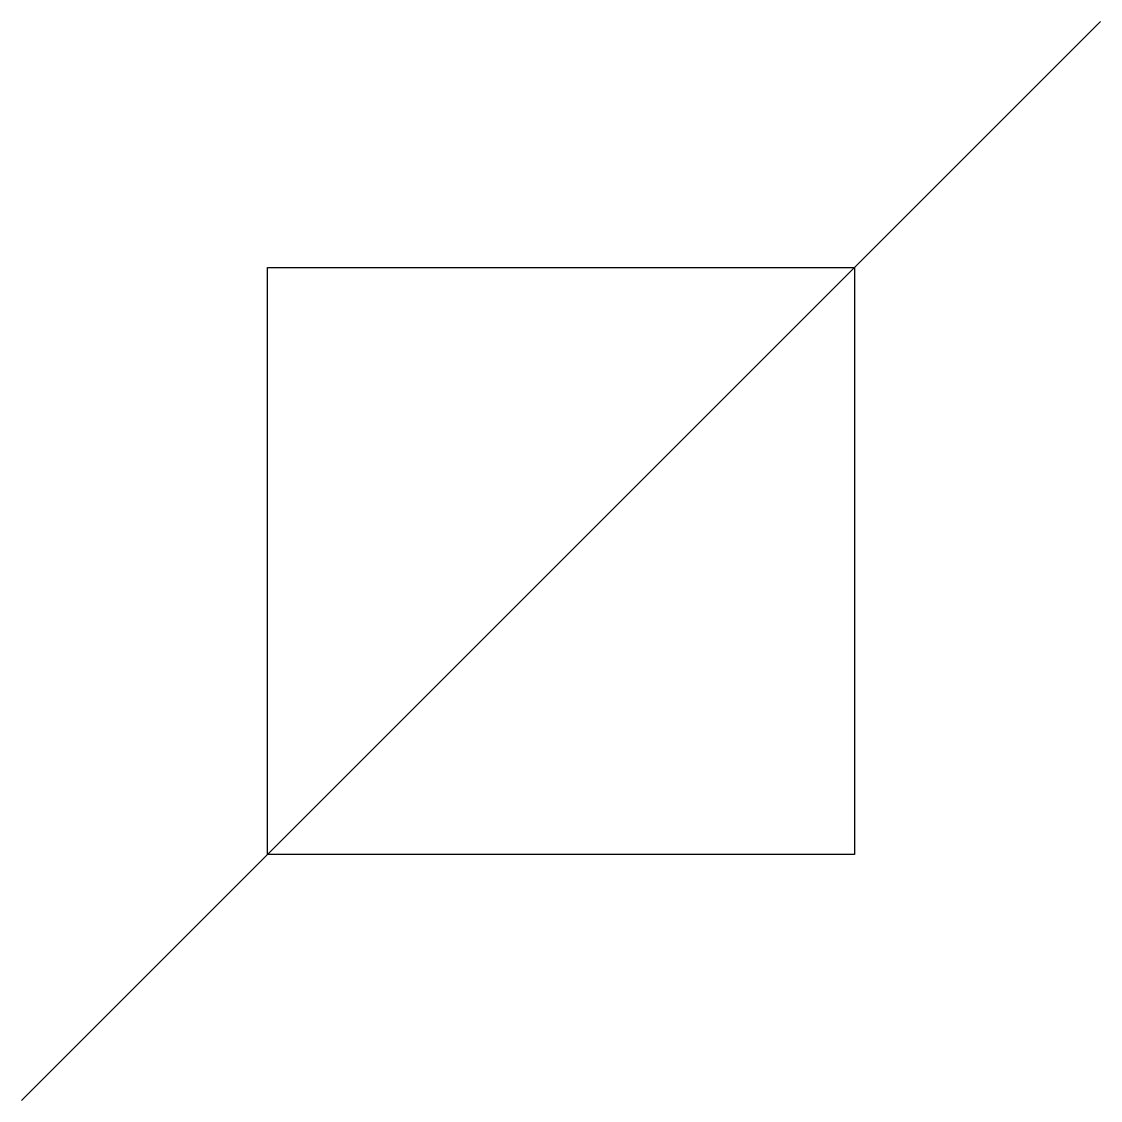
# Model space of a CAD drawing. Header units: millimetres. Extents: x -2932.574 to -2932.191, y 3733.936 to 3734.319.
import ezdxf

# ---------------------------------------------------------------- set-up
doc = ezdxf.new("R2010")
doc.units = ezdxf.units.MM
doc.header["$LTSCALE"] = 10
doc.layers.add('Ele_diagramas', color=2, linetype='Continuous')

msp = doc.modelspace()

# ---------------------------------------------------------------- linework, layer by layer
at = {"layer": 'Ele_diagramas', "color": 3}
msp.add_line((-2932.19126, 3734.31858), (-2932.57427, 3733.93556), dxfattribs=at)
at = {"layer": 'Ele_diagramas', "color": 4}
for p, q in [((-2932.48693, 3734.23124), (-2932.2786, 3734.23124)), ((-2932.48693, 3734.0229), (-2932.48693, 3734.23124)), ((-2932.2786, 3734.23124), (-2932.2786, 3734.0229)), ((-2932.2786, 3734.0229), (-2932.48693, 3734.0229))]:
    msp.add_line(p, q, dxfattribs=at)

doc.saveas('drawing.dxf')
